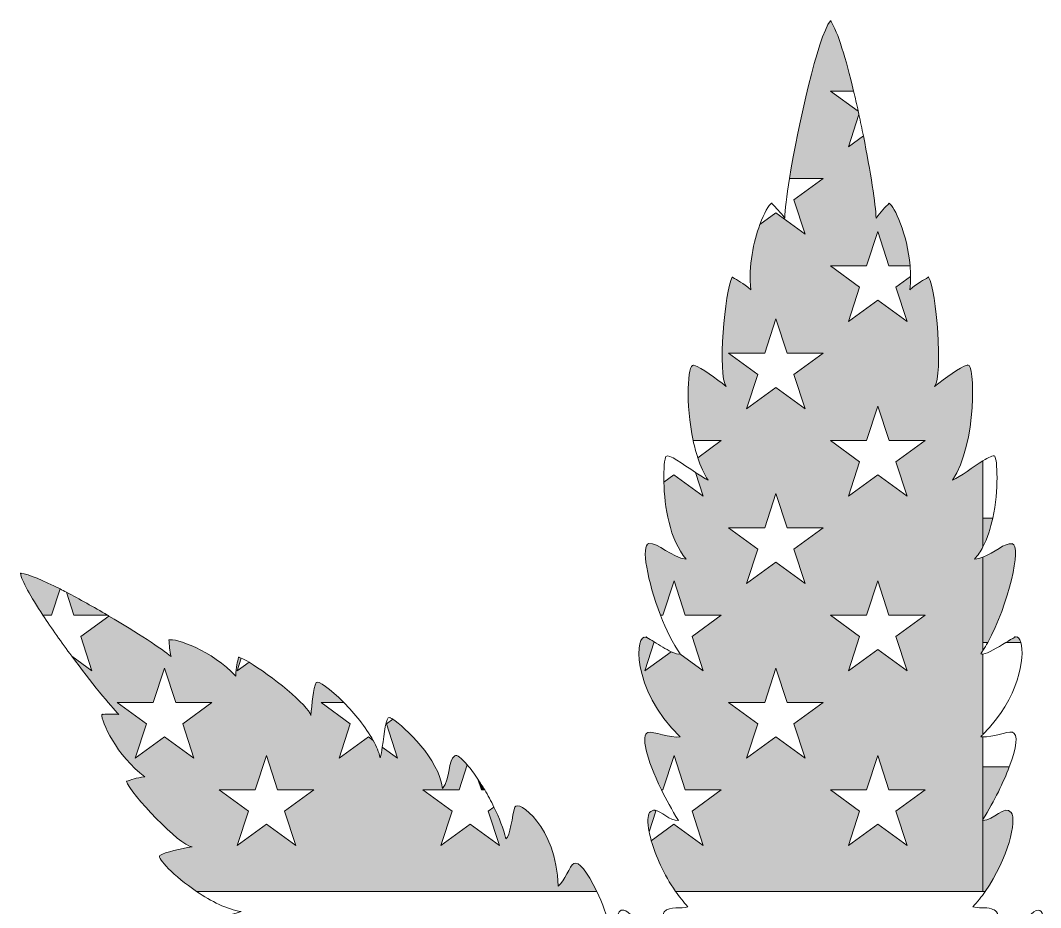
# Model space of a CAD drawing. Extents: x 501 to 1503, y -1421 to -420.
# Drawn here: x 501 to 1132, y -969 to -420 of the extents above; entities that cross this region are included whole.
import ezdxf

# ---------------------------------------------------------------- set-up
doc = ezdxf.new("R2010")
doc.units = 0
doc.header["$MEASUREMENT"] = 0
doc.layers.add('katman 1', color=7, linetype='Continuous')

# ---------------------------------------------------------------- blocks, each defined once
blk = doc.blocks.new('block 2')
at = {"layer": 'katman 1', "true_color": 0x3c3a6e}
h = blk.add_hatch(color=177, dxfattribs=at)
h.dxf.hatch_style = 2
edge = h.paths.add_edge_path()
edge.add_spline(control_points=[(1096.17, -914.77), (1096.05, -914.77), (1095.94, -914.77), (1095.83, -914.77), (1095.94, -914.58), (1096.05, -914.39), (1096.17, -914.2), (1096.17, -914.2), (1096.17, -881.72), (1096.17, -881.72), (1096.17, -881.72), (1096.17, -863.17), (1096.17, -863.17), (1095.68, -863.15), (1095.21, -863.11), (1094.78, -863.03), (1095.25, -862.57), (1095.71, -862.12), (1096.17, -861.66), (1096.17, -861.66), (1096.17, -811.88), (1096.17, -811.88), (1095.6, -811.95), (1095.13, -811.9), (1094.78, -811.72), (1095.25, -811.05), (1095.71, -810.35), (1096.17, -809.64), (1096.17, -809.64), (1096.17, -804.74), (1096.17, -804.74), (1096.17, -804.74), (1096.17, -751.92), (1096.17, -751.92), (1094.49, -752.56), (1092.77, -752.99), (1091.01, -753.07), (1092.98, -750.84), (1094.69, -748.27), (1096.17, -745.45), (1096.17, -745.45), (1096.17, -727.75), (1096.17, -727.75), (1096.17, -727.75), (1096.17, -692.26), (1096.17, -692.26), (1090.21, -695.98), (1082.17, -702.07), (1077.4, -704.27), (1092.36, -682.24), (1091.44, -630.73), (1086.78, -633.07), (1086.79, -632.99), (1086.81, -632.92), (1086.82, -632.84), (1086.76, -632.93), (1086.69, -633.02), (1086.62, -633.11), (1081.76, -634.3), (1072.91, -641.29), (1066.29, -646.25), (1071.53, -639.34), (1067.34, -586.97), (1062.53, -578.6), (1062.52, -578.6), (1062.52, -578.6), (1062.52, -578.6), (1062.52, -578.53), (1062.53, -578.46), (1062.53, -578.39), (1062.46, -578.5), (1062.39, -578.61), (1062.32, -578.73), (1059.25, -580.73), (1056.13, -581.84), (1051, -586.55), (1051.3, -583.76), (1051.42, -580.96), (1051.4, -578.17), (1051.4, -578.17), (1042.3, -584.81), (1042.3, -584.81), (1042.3, -584.81), (1049.21, -606.07), (1049.21, -606.07), (1049.21, -606.07), (1031.08, -592.93), (1031.08, -592.93), (1031.08, -592.93), (1012.96, -606.07), (1012.96, -606.07), (1012.96, -606.07), (1019.87, -584.81), (1019.87, -584.81), (1019.87, -584.81), (1001.78, -571.62), (1001.78, -571.62), (1001.78, -571.62), (1024.2, -571.62), (1024.2, -571.62), (1024.2, -571.62), (1031.11, -550.33), (1031.11, -550.33), (1031.11, -550.33), (1038.02, -571.62), (1038.02, -571.62), (1038.02, -571.62), (1051.08, -571.62), (1051.08, -571.62), (1049.37, -551.95), (1041.25, -534.79), (1038.23, -532.94), (1035.92, -535.24), (1032.78, -538.38), (1030.06, -542.15), (1029.79, -533.94), (1026.59, -513.38), (1022.19, -491.32), (1022.19, -491.32), (1012.96, -498.01), (1012.96, -498.01), (1012.96, -498.01), (1019.43, -478.06), (1019.43, -478.06), (1019.29, -477.4), (1019.14, -476.74), (1019, -476.07), (1019, -476.07), (1001.78, -463.57), (1001.78, -463.57), (1001.78, -463.57), (1016.14, -463.57), (1016.14, -463.57), (1011.43, -443.78), (1006.31, -426.6), (1002.17, -420.59), (1002.11, -420.33), (1002.05, -420.09), (1001.99, -419.83), (1001.96, -419.96), (1001.94, -420.08), (1001.9, -420.21), (1001.86, -420.16), (1001.82, -420.1), (1001.78, -420.04), (993.86, -430.34), (981.99, -483.77), (976.49, -517.62), (976.49, -517.62), (997.36, -517.62), (997.36, -517.62), (997.36, -517.62), (979.24, -530.77), (979.24, -530.77), (979.24, -530.77), (986.19, -552.07), (986.19, -552.07), (986.19, -552.07), (968.04, -538.88), (968.04, -538.88), (968.04, -538.88), (958.15, -546.09), (958.15, -546.09), (954.31, -556.53), (950.96, -571.72), (952.56, -586.55), (947.51, -581.91), (944.41, -580.77), (941.39, -578.81), (941.34, -578.74), (941.3, -578.67), (941.25, -578.6), (941.25, -578.65), (941.26, -578.69), (941.26, -578.74), (941.19, -578.69), (941.11, -578.65), (941.04, -578.6), (936.23, -586.97), (932.03, -639.34), (937.27, -646.25), (931, -641.39), (922.19, -634.59), (917.26, -633.2), (917.23, -633.15), (917.2, -633.1), (917.16, -633.05), (917.17, -633.1), (917.17, -633.13), (917.18, -633.17), (913.25, -632.05), (912.1, -657.31), (916.86, -679.74), (916.86, -679.74), (934.28, -679.74), (934.28, -679.74), (934.28, -679.74), (919.68, -690.36), (919.68, -690.36), (921.41, -695.65), (923.55, -700.45), (926.17, -704.27), (924.02, -703.25), (921.27, -701.51), (918.37, -699.57), (918.37, -699.57), (923.11, -714.19), (923.11, -714.19), (923.11, -714.19), (904.99, -701.01), (904.99, -701.01), (904.99, -701.01), (898.73, -705.56), (898.73, -705.56), (899.11, -720.26), (902.24, -741.43), (912.56, -753.07), (903.4, -752.46), (895.22, -742.55), (889.39, -743.53), (889.36, -743.5), (889.33, -743.47), (889.31, -743.44), (889.31, -743.47), (889.32, -743.51), (889.33, -743.55), (884.51, -744.47), (888.5, -766.93), (896.61, -787.8), (896.61, -787.8), (898.1, -787.8), (898.1, -787.8), (898.1, -787.8), (905.01, -766.5), (905.01, -766.5), (905.01, -766.5), (911.93, -787.8), (911.93, -787.8), (911.93, -787.8), (934.28, -787.8), (934.28, -787.8), (934.28, -787.8), (916.19, -800.95), (916.19, -800.95), (916.19, -800.95), (923.11, -822.25), (923.11, -822.25), (923.11, -822.25), (908.66, -811.77), (908.66, -811.77), (907.6, -812.21), (905.62, -811.56), (903.22, -810.39), (903.22, -810.39), (886.86, -822.25), (886.86, -822.25), (886.86, -822.25), (892.7, -804.28), (892.7, -804.28), (891.01, -803.26), (889.44, -802.34), (888.13, -801.69), (888.03, -801.48), (887.92, -801.27), (887.84, -801.03), (887.82, -801.2), (887.8, -801.36), (887.8, -801.52), (880.73, -798.11), (878.06, -833.32), (908.79, -863.03), (902.93, -864.08), (892.03, -859.47), (888.89, -860.31), (884.53, -861.76), (887.51, -876.13), (897.24, -895.86), (897.24, -895.86), (898.1, -895.86), (898.1, -895.86), (898.1, -895.86), (905.01, -874.56), (905.01, -874.56), (905.01, -874.56), (911.93, -895.86), (911.93, -895.86), (911.93, -895.86), (934.28, -895.86), (934.28, -895.86), (934.28, -895.86), (916.19, -909.05), (916.19, -909.05), (916.19, -909.05), (923.11, -930.37), (923.11, -930.37), (923.11, -930.37), (904.98, -917.19), (904.98, -917.19), (904.98, -917.19), (890.97, -927.38), (890.97, -927.38), (893.58, -936.65), (898.6, -948.16), (906, -958.71), (906, -958.71), (1096.17, -958.71), (1096.17, -958.71), (1096.17, -958.71), (1096.17, -914.77), (1096.17, -914.77)], knot_values=[0, 0, 0, 0, 1, 1, 1, 2, 2, 2, 3, 3, 3, 4, 4, 4, 5, 5, 5, 6, 6, 6, 7, 7, 7, 8, 8, 8, 9, 9, 9, 10, 10, 10, 11, 11, 11, 12, 12, 12, 13, 13, 13, 14, 14, 14, 15, 15, 15, 16, 16, 16, 17, 17, 17, 18, 18, 18, 19, 19, 19, 20, 20, 20, 21, 21, 21, 22, 22, 22, 23, 23, 23, 24, 24, 24, 25, 25, 25, 26, 26, 26, 27, 27, 27, 28, 28, 28, 29, 29, 29, 30, 30, 30, 31, 31, 31, 32, 32, 32, 33, 33, 33, 34, 34, 34, 35, 35, 35, 36, 36, 36, 37, 37, 37, 38, 38, 38, 39, 39, 39, 40, 40, 40, 41, 41, 41, 42, 42, 42, 43, 43, 43, 44, 44, 44, 45, 45, 45, 46, 46, 46, 47, 47, 47, 48, 48, 48, 49, 49, 49, 50, 50, 50, 51, 51, 51, 52, 52, 52, 53, 53, 53, 54, 54, 54, 55, 55, 55, 56, 56, 56, 57, 57, 57, 58, 58, 58, 59, 59, 59, 60, 60, 60, 61, 61, 61, 62, 62, 62, 63, 63, 63, 64, 64, 64, 65, 65, 65, 66, 66, 66, 67, 67, 67, 68, 68, 68, 69, 69, 69, 70, 70, 70, 71, 71, 71, 72, 72, 72, 73, 73, 73, 74, 74, 74, 75, 75, 75, 76, 76, 76, 77, 77, 77, 78, 78, 78, 79, 79, 79, 80, 80, 80, 81, 81, 81, 82, 82, 82, 83, 83, 83, 84, 84, 84, 85, 85, 85, 86, 86, 86, 87, 87, 87, 88, 88, 88, 89, 89, 89, 90, 90, 90, 91, 91, 91, 92, 92, 92, 93, 93, 93, 94, 94, 94, 95, 95, 95, 96, 96, 96, 97, 97, 97, 98, 98, 98, 99, 99, 99, 100, 100, 100, 101, 101, 101, 102, 102, 102, 103, 103, 103, 103], degree=3, periodic=1)
h.paths.add_polyline_path([(986.19, -876.31), (968.04, -863.15), (949.94, -876.31), (956.85, -855.02), (938.71, -841.86), (961.11, -841.86), (968.03, -820.56), (974.96, -841.86), (997.36, -841.86), (979.23, -855)])
h.paths.add_polyline_path([(979.23, -746.93), (986.19, -768.25), (968.04, -755.05), (949.94, -768.25), (956.85, -746.94), (938.71, -733.74), (961.12, -733.74), (968.03, -712.45), (974.95, -733.74), (997.36, -733.74)])
h.paths.add_polyline_path([(979.23, -638.83), (986.19, -660.13), (968.04, -646.98), (949.94, -660.13), (956.85, -638.84), (938.71, -625.68), (961.12, -625.68), (968.03, -604.39), (974.95, -625.68), (997.36, -625.68)])
h.paths.add_polyline_path([(1049.21, -930.37), (1031.08, -917.19), (1012.96, -930.37), (1019.88, -909.05), (1001.78, -895.86), (1024.2, -895.86), (1031.11, -874.57), (1038.02, -895.86), (1060.38, -895.86), (1042.29, -909.05)])
h.paths.add_polyline_path([(1042.28, -800.95), (1049.21, -822.25), (1031.08, -809.11), (1012.96, -822.25), (1019.88, -800.95), (1001.78, -787.8), (1024.2, -787.8), (1031.11, -766.51), (1038.02, -787.8), (1060.38, -787.8)])
h.paths.add_polyline_path([(1042.3, -692.89), (1049.21, -714.19), (1031.08, -701.01), (1012.96, -714.19), (1019.87, -692.89), (1001.78, -679.74), (1024.19, -679.74), (1031.11, -658.45), (1038.04, -679.74), (1060.38, -679.74)])
at = {"layer": 'katman 1', "true_color": 0xb22134}
h = blk.add_hatch(color=242, dxfattribs=at)
h.dxf.hatch_style = 2
edge = h.paths.add_edge_path()
edge.add_spline(control_points=[(1096.17, -727.75), (1096.17, -727.75), (1096.17, -745.45), (1096.17, -745.45), (1098.95, -740.15), (1100.92, -734), (1102.27, -727.75), (1102.27, -727.75), (1096.17, -727.75), (1096.17, -727.75)], knot_values=[0, 0, 0, 0, 1, 1, 1, 2, 2, 2, 3, 3, 3, 3], degree=3, periodic=1)
h = blk.add_hatch(color=242, dxfattribs=at)
h.dxf.hatch_style = 2
edge = h.paths.add_edge_path()
edge.add_spline(control_points=[(1099.09, -804.74), (1112.06, -781.38), (1120.29, -744.85), (1114.39, -743.59), (1114.42, -743.54), (1114.44, -743.48), (1114.47, -743.43), (1114.41, -743.48), (1114.34, -743.53), (1114.28, -743.57), (1109.55, -742.82), (1103.27, -749.23), (1096.17, -751.92), (1096.17, -751.92), (1096.17, -804.74), (1096.17, -804.74), (1096.17, -804.74), (1099.09, -804.74), (1099.09, -804.74), (1099.09, -804.74), (1099.09, -804.74), (1099.09, -804.74)], knot_values=[0, 0, 0, 0, 1, 1, 1, 2, 2, 2, 3, 3, 3, 4, 4, 4, 5, 5, 5, 6, 6, 6, 7, 7, 7, 7], degree=3, periodic=1)
at = {"layer": 'katman 1', "true_color": 0x3c3a6e}
h = blk.add_hatch(color=177, dxfattribs=at)
h.dxf.hatch_style = 2
edge = h.paths.add_edge_path()
edge.add_spline(control_points=[(525.07, -771.59), (514.54, -766.26), (505.67, -762.48), (501.07, -761.92), (501.04, -761.9), (501.02, -761.89), (500.98, -761.87), (501, -761.88), (501, -761.9), (501.02, -761.92), (500.86, -761.9), (500.71, -761.87), (500.57, -761.87), (501.39, -766.55), (506.97, -776.35), (514.52, -787.8), (514.52, -787.8), (519.81, -787.8), (519.81, -787.8), (519.81, -787.8), (525.07, -771.59), (525.07, -771.59)], knot_values=[0, 0, 0, 0, 1, 1, 1, 2, 2, 2, 3, 3, 3, 4, 4, 4, 5, 5, 5, 6, 6, 6, 7, 7, 7, 7], degree=3, periodic=1)
h = blk.add_hatch(color=177, dxfattribs=at)
h.dxf.hatch_style = 2
edge = h.paths.add_edge_path()
edge.add_spline(control_points=[(554.46, -787.8), (545.95, -782.79), (537.12, -777.84), (529.03, -773.62), (529.03, -773.62), (533.63, -787.8), (533.63, -787.8), (533.63, -787.8), (554.46, -787.8), (554.46, -787.8)], knot_values=[0, 0, 0, 0, 1, 1, 1, 2, 2, 2, 3, 3, 3, 3], degree=3, periodic=1)
h = blk.add_hatch(color=177, dxfattribs=at)
h.dxf.hatch_style = 2
edge = h.paths.add_edge_path()
edge.add_spline(control_points=[(843.02, -941.37), (840.5, -942.83), (837.36, -952.47), (833.39, -955.4), (832.12, -918.33), (808.25, -901.57), (806.57, -906.6), (804.89, -911.63), (803.64, -925.03), (800.92, -926.08), (799.5, -919.89), (796.83, -913.08), (793.61, -906.5), (793.61, -906.5), (790.1, -909.06), (790.1, -909.06), (790.1, -909.06), (797.01, -930.37), (797.01, -930.37), (797.01, -930.37), (778.91, -917.17), (778.91, -917.17), (778.91, -917.17), (760.76, -930.37), (760.76, -930.37), (760.76, -930.37), (767.72, -909.05), (767.72, -909.05), (767.72, -909.05), (749.59, -895.86), (749.59, -895.86), (749.59, -895.86), (772, -895.86), (772, -895.86), (772, -895.86), (777.02, -880.39), (777.02, -880.39), (773.45, -876.21), (770.55, -873.94), (769.29, -874.77), (765.1, -877.49), (766.78, -888.79), (761.75, -895.08), (759.73, -876.87), (738.17, -856.89), (730.96, -852.16), (730.96, -852.16), (727.07, -854.98), (727.07, -854.98), (727.07, -854.98), (733.99, -876.31), (733.99, -876.31), (733.99, -876.31), (724.51, -869.44), (724.51, -869.44), (724.13, -871.98), (723.71, -874.3), (723.21, -876.02), (722.38, -872.58), (720.85, -868.97), (718.87, -865.35), (718.87, -865.35), (715.87, -863.17), (715.87, -863.17), (715.87, -863.17), (697.74, -876.31), (697.74, -876.31), (697.74, -876.31), (704.65, -855), (704.65, -855), (704.65, -855), (686.57, -841.86), (686.57, -841.86), (686.57, -841.86), (700.71, -841.86), (700.71, -841.86), (692.26, -833.33), (684.52, -827.83), (683.63, -829.52), (681.74, -833.08), (680.9, -842.92), (680.28, -849.84), (679.24, -843.99), (655.06, -824.59), (642.03, -816.91), (642.03, -816.91), (634.66, -822.25), (634.66, -822.25), (634.66, -822.25), (637.23, -814.41), (637.23, -814.41), (636.79, -814.22), (636.38, -814.07), (636.02, -813.96), (635.97, -813.91), (635.92, -813.87), (635.87, -813.81), (635.89, -813.85), (635.9, -813.89), (635.91, -813.93), (635.75, -813.88), (635.59, -813.84), (635.45, -813.81), (635.03, -816.96), (633.78, -819.47), (633.78, -825.54), (619.33, -809.62), (596.28, -801.87), (592.51, -803.13), (592.72, -806.06), (592.93, -809.83), (593.77, -813.4), (588.27, -808.72), (572.53, -798.46), (555.34, -788.32), (555.34, -788.32), (537.89, -800.96), (537.89, -800.96), (537.89, -800.96), (544.81, -822.25), (544.81, -822.25), (544.81, -822.25), (532.36, -813.2), (532.36, -813.2), (544.31, -829.36), (556.26, -844.14), (561.52, -849.21), (558.03, -848.82), (554.55, -848.97), (551.72, -849.16), (551.63, -849.11), (551.55, -849.06), (551.46, -849), (551.49, -849.06), (551.53, -849.11), (551.57, -849.17), (551.39, -849.18), (551.21, -849.2), (551.04, -849.21), (550.2, -852.98), (560.25, -875.18), (577.64, -887.75), (571.78, -888.37), (569.26, -889.84), (566.12, -890.47), (568.63, -898.22), (599.42, -930.69), (606.76, -931.1), (599.84, -932.36), (590.21, -934.24), (586.86, -936.55), (584.82, -937.95), (595.79, -949.34), (609.6, -958.71), (609.6, -958.71), (857.21, -958.71), (857.21, -958.71), (851.42, -946.43), (845.84, -939.76), (843.02, -941.37)], knot_values=[0, 0, 0, 0, 1, 1, 1, 2, 2, 2, 3, 3, 3, 4, 4, 4, 5, 5, 5, 6, 6, 6, 7, 7, 7, 8, 8, 8, 9, 9, 9, 10, 10, 10, 11, 11, 11, 12, 12, 12, 13, 13, 13, 14, 14, 14, 15, 15, 15, 16, 16, 16, 17, 17, 17, 18, 18, 18, 19, 19, 19, 20, 20, 20, 21, 21, 21, 22, 22, 22, 23, 23, 23, 24, 24, 24, 25, 25, 25, 26, 26, 26, 27, 27, 27, 28, 28, 28, 29, 29, 29, 30, 30, 30, 31, 31, 31, 32, 32, 32, 33, 33, 33, 34, 34, 34, 35, 35, 35, 36, 36, 36, 37, 37, 37, 38, 38, 38, 39, 39, 39, 40, 40, 40, 41, 41, 41, 42, 42, 42, 43, 43, 43, 44, 44, 44, 45, 45, 45, 46, 46, 46, 47, 47, 47, 48, 48, 48, 49, 49, 49, 50, 50, 50, 51, 51, 51, 52, 52, 52, 53, 53, 53, 53], degree=3, periodic=1)
h.paths.add_polyline_path([(607.89, -876.31), (589.77, -863.17), (571.64, -876.31), (578.55, -855), (560.47, -841.86), (582.81, -841.86), (589.74, -820.56), (596.66, -841.86), (619.07, -841.86), (600.98, -855)])
h.paths.add_polyline_path([(670.91, -930.37), (652.81, -917.17), (634.66, -930.37), (641.62, -909.05), (623.49, -895.86), (645.9, -895.86), (652.82, -874.57), (659.73, -895.86), (682.14, -895.86), (664, -909.06)])
at = {"layer": 'katman 1', "true_color": 0xb22134}
h = blk.add_hatch(color=242, dxfattribs=at)
h.dxf.hatch_style = 2
edge = h.paths.add_edge_path()
edge.add_spline(control_points=[(1116.1, -801.36), (1116.12, -801.26), (1116.14, -801.15), (1116.14, -801.03), (1116.04, -801.2), (1115.93, -801.35), (1115.82, -801.51), (1114.3, -802.29), (1112.35, -803.46), (1110.26, -804.74), (1110.26, -804.74), (1119.6, -804.74), (1119.6, -804.74), (1118.83, -802.05), (1117.55, -800.76), (1116.1, -801.36)], knot_values=[0, 0, 0, 0, 1, 1, 1, 2, 2, 2, 3, 3, 3, 4, 4, 4, 5, 5, 5, 5], degree=3, periodic=1)
at = {"layer": 'katman 1', "true_color": 0x3c3a6e}
h = blk.add_hatch(color=177, dxfattribs=at)
h.dxf.hatch_style = 2
edge = h.paths.add_edge_path()
edge.add_spline(control_points=[(589.77, -851.38), (589.77, -851.38), (589.77, -851.38), (589.77, -851.38), (589.77, -851.38), (589.77, -851.38), (589.77, -851.38)], knot_values=[0, 0, 0, 0, 1, 1, 1, 2, 2, 2, 2], degree=3, periodic=1)
at = {"layer": 'katman 1', "true_color": 0xb22134}
h = blk.add_hatch(color=242, dxfattribs=at)
h.dxf.hatch_style = 2
edge = h.paths.add_edge_path()
edge.add_spline(control_points=[(1096.17, -881.72), (1096.17, -881.72), (1096.17, -914.2), (1096.17, -914.2), (1103.35, -902.38), (1108.95, -890.98), (1112.46, -881.72), (1112.46, -881.72), (1096.17, -881.72), (1096.17, -881.72)], knot_values=[0, 0, 0, 0, 1, 1, 1, 2, 2, 2, 3, 3, 3, 3], degree=3, periodic=1)
at = {"layer": 'katman 1', "true_color": 0x3c3a6e}
h = blk.add_hatch(color=177, dxfattribs=at)
h.dxf.hatch_style = 2
edge = h.paths.add_edge_path()
edge.add_spline(control_points=[(787.85, -895.86), (786.47, -893.56), (785.08, -891.36), (783.7, -889.31), (783.7, -889.31), (785.83, -895.86), (785.83, -895.86), (785.83, -895.86), (787.85, -895.86), (787.85, -895.86)], knot_values=[0, 0, 0, 0, 1, 1, 1, 2, 2, 2, 3, 3, 3, 3], degree=3, periodic=1)
h = blk.add_hatch(color=177, dxfattribs=at)
h.dxf.hatch_style = 2
edge = h.paths.add_edge_path()
edge.add_spline(control_points=[(893.1, -908.52), (891.93, -908.41), (890.87, -908.78), (889.93, -909.95), (888.6, -911.62), (888.5, -915.97), (889.64, -921.81), (889.64, -921.81), (893.78, -909.03), (893.78, -909.03), (893.78, -909.03), (893.1, -908.52), (893.1, -908.52)], knot_values=[0, 0, 0, 0, 1, 1, 1, 2, 2, 2, 3, 3, 3, 4, 4, 4, 4], degree=3, periodic=1)
at = {"layer": 'katman 1', "true_color": 0xb22134}
h = blk.add_hatch(color=242, dxfattribs=at)
h.dxf.hatch_style = 2
edge = h.paths.add_edge_path()
edge.add_spline(control_points=[(1097.56, -958.71), (1111.84, -938.38), (1117.24, -914.46), (1113.63, -909.95), (1109.51, -904.8), (1102.76, -914.83), (1096.17, -914.77), (1096.17, -914.77), (1096.17, -958.71), (1096.17, -958.71), (1096.17, -958.71), (906, -958.71), (906, -958.71), (906, -958.71), (906, -958.71), (906, -958.71), (906, -958.71), (1096.17, -958.71), (1096.17, -958.71), (1096.17, -958.71), (1097.56, -958.71), (1097.56, -958.71), (1097.56, -958.71), (1097.56, -958.71), (1097.56, -958.71)], knot_values=[0, 0, 0, 0, 1, 1, 1, 2, 2, 2, 3, 3, 3, 4, 4, 4, 5, 5, 5, 6, 6, 6, 7, 7, 7, 8, 8, 8, 8], degree=3, periodic=1)
at = {"layer": 'katman 1', "lineweight": 0}
for points in [[(979.23, -638.83), (986.19, -660.13), (968.04, -646.98), (949.94, -660.13), (956.85, -638.84), (938.71, -625.68), (961.12, -625.68), (968.03, -604.39), (974.95, -625.68), (997.36, -625.68), (979.23, -638.83)], [(968.03, -604.39), (961.12, -625.68), (938.71, -625.68), (956.85, -638.84), (949.94, -660.13), (968.04, -646.98), (986.19, -660.13), (979.23, -638.83), (997.36, -625.68), (974.95, -625.68), (968.03, -604.39)], [(1031.11, -658.44), (1024.19, -679.74), (1001.78, -679.74), (1019.87, -692.89), (1012.96, -714.19), (1031.08, -701.01), (1049.21, -714.19), (1042.3, -692.89), (1060.38, -679.74), (1038.04, -679.74), (1031.11, -658.44)], [(1042.3, -692.89), (1049.21, -714.19), (1031.08, -701.01), (1012.96, -714.19), (1019.87, -692.89), (1001.78, -679.74), (1024.19, -679.74), (1031.11, -658.45), (1038.04, -679.74), (1060.38, -679.74), (1042.3, -692.89)], [(979.23, -746.93), (986.19, -768.25), (968.04, -755.05), (949.94, -768.25), (956.85, -746.94), (938.71, -733.74), (961.12, -733.74), (968.03, -712.45), (974.95, -733.74), (997.36, -733.74), (979.23, -746.93)], [(968.03, -712.45), (961.12, -733.74), (938.71, -733.74), (956.85, -746.94), (949.94, -768.25), (968.04, -755.05), (986.19, -768.25), (979.23, -746.93), (997.36, -733.74), (974.95, -733.74), (968.03, -712.45)], [(1031.11, -766.5), (1024.2, -787.8), (1001.78, -787.8), (1019.88, -800.95), (1012.96, -822.25), (1031.08, -809.11), (1049.21, -822.25), (1042.28, -800.95), (1060.38, -787.8), (1038.02, -787.8), (1031.11, -766.5)], [(1042.28, -800.95), (1049.21, -822.25), (1031.08, -809.11), (1012.96, -822.25), (1019.88, -800.95), (1001.78, -787.8), (1024.2, -787.8), (1031.11, -766.51), (1038.02, -787.8), (1060.38, -787.8), (1042.28, -800.95)], [(607.89, -876.31), (589.77, -863.17), (571.64, -876.31), (578.55, -855), (560.47, -841.86), (582.81, -841.86), (589.74, -820.56), (596.66, -841.86), (619.07, -841.86), (600.98, -855), (607.89, -876.31)], [(596.66, -841.86), (589.74, -820.56), (582.81, -841.86), (560.47, -841.86), (578.55, -855), (571.64, -876.31), (589.77, -863.17), (607.89, -876.31), (600.98, -855), (619.07, -841.86), (596.66, -841.86)], [(986.19, -876.31), (968.04, -863.15), (949.94, -876.31), (956.85, -855.02), (938.71, -841.86), (961.11, -841.86), (968.03, -820.56), (974.96, -841.86), (997.36, -841.86), (979.23, -855), (986.19, -876.31)], [(974.96, -841.86), (968.03, -820.56), (961.11, -841.86), (938.71, -841.86), (956.85, -855.02), (949.94, -876.31), (968.04, -863.15), (986.19, -876.31), (979.23, -855), (997.36, -841.86), (974.96, -841.86)], [(659.73, -895.86), (652.82, -874.56), (645.9, -895.86), (623.49, -895.86), (641.62, -909.05), (634.66, -930.37), (652.81, -917.17), (670.91, -930.37), (664, -909.06), (682.14, -895.86), (659.73, -895.86)], [(670.91, -930.37), (652.81, -917.17), (634.66, -930.37), (641.62, -909.05), (623.49, -895.86), (645.9, -895.86), (652.82, -874.57), (659.73, -895.86), (682.14, -895.86), (664, -909.06), (670.91, -930.37)], [(1038.02, -895.86), (1031.11, -874.56), (1024.2, -895.86), (1001.78, -895.86), (1019.88, -909.05), (1012.96, -930.37), (1031.08, -917.19), (1049.21, -930.37), (1042.29, -909.05), (1060.38, -895.86), (1038.02, -895.86)], [(1049.21, -930.37), (1031.08, -917.19), (1012.96, -930.37), (1019.88, -909.05), (1001.78, -895.86), (1024.2, -895.86), (1031.11, -874.57), (1038.02, -895.86), (1060.38, -895.86), (1042.29, -909.05), (1049.21, -930.37)], [(857.21, -958.71), (609.6, -958.71), (609.6, -958.71), (857.21, -958.71)]]:
    blk.add_lwpolyline(points, dxfattribs=at)
for points, knots in [([(1096.17, -914.77), (1096.05, -914.77), (1095.94, -914.77), (1095.83, -914.77), (1095.94, -914.58), (1096.05, -914.39), (1096.17, -914.2), (1096.17, -914.2), (1096.17, -881.72), (1096.17, -881.72), (1096.17, -881.72), (1096.17, -863.17), (1096.17, -863.17), (1095.68, -863.15), (1095.21, -863.11), (1094.78, -863.03), (1095.25, -862.57), (1095.71, -862.12), (1096.17, -861.66), (1096.17, -861.66), (1096.17, -811.88), (1096.17, -811.88), (1095.6, -811.95), (1095.13, -811.9), (1094.78, -811.72), (1095.25, -811.05), (1095.71, -810.35), (1096.17, -809.64), (1096.17, -809.64), (1096.17, -804.74), (1096.17, -804.74), (1096.17, -804.74), (1096.17, -751.92), (1096.17, -751.92), (1094.49, -752.56), (1092.77, -752.99), (1091.01, -753.07), (1092.98, -750.84), (1094.69, -748.27), (1096.17, -745.45), (1096.17, -745.45), (1096.17, -727.75), (1096.17, -727.75), (1096.17, -727.75), (1096.17, -692.26), (1096.17, -692.26), (1090.21, -695.98), (1082.17, -702.07), (1077.4, -704.27), (1092.36, -682.24), (1091.44, -630.73), (1086.78, -633.07), (1086.79, -632.99), (1086.81, -632.92), (1086.82, -632.84), (1086.76, -632.93), (1086.69, -633.02), (1086.62, -633.11), (1081.76, -634.3), (1072.91, -641.29), (1066.29, -646.25), (1071.53, -639.34), (1067.34, -586.97), (1062.53, -578.6), (1062.52, -578.6), (1062.52, -578.6), (1062.52, -578.6), (1062.52, -578.53), (1062.53, -578.46), (1062.53, -578.39), (1062.46, -578.5), (1062.39, -578.61), (1062.32, -578.73), (1059.25, -580.73), (1056.13, -581.84), (1051, -586.55), (1051.3, -583.76), (1051.42, -580.96), (1051.4, -578.17), (1051.4, -578.17), (1042.3, -584.81), (1042.3, -584.81), (1042.3, -584.81), (1049.21, -606.07), (1049.21, -606.07), (1049.21, -606.07), (1031.08, -592.93), (1031.08, -592.93), (1031.08, -592.93), (1012.96, -606.07), (1012.96, -606.07), (1012.96, -606.07), (1019.87, -584.81), (1019.87, -584.81), (1019.87, -584.81), (1001.78, -571.62), (1001.78, -571.62), (1001.78, -571.62), (1024.2, -571.62), (1024.2, -571.62), (1024.2, -571.62), (1031.11, -550.33), (1031.11, -550.33), (1031.11, -550.33), (1038.02, -571.62), (1038.02, -571.62), (1038.02, -571.62), (1051.08, -571.62), (1051.08, -571.62), (1049.37, -551.95), (1041.25, -534.79), (1038.23, -532.94), (1035.92, -535.24), (1032.78, -538.38), (1030.06, -542.15), (1029.79, -533.94), (1026.59, -513.38), (1022.19, -491.32), (1022.19, -491.32), (1012.96, -498.01), (1012.96, -498.01), (1012.96, -498.01), (1019.43, -478.06), (1019.43, -478.06), (1019.29, -477.4), (1019.14, -476.74), (1019, -476.07), (1019, -476.07), (1001.78, -463.57), (1001.78, -463.57), (1001.78, -463.57), (1016.14, -463.57), (1016.14, -463.57), (1011.43, -443.78), (1006.31, -426.6), (1002.17, -420.59), (1002.11, -420.33), (1002.05, -420.09), (1001.99, -419.83), (1001.96, -419.96), (1001.94, -420.08), (1001.9, -420.21), (1001.86, -420.16), (1001.82, -420.1), (1001.78, -420.04), (993.86, -430.34), (981.99, -483.77), (976.49, -517.62), (976.49, -517.62), (997.36, -517.62), (997.36, -517.62), (997.36, -517.62), (979.24, -530.77), (979.24, -530.77), (979.24, -530.77), (986.19, -552.07), (986.19, -552.07), (986.19, -552.07), (968.04, -538.88), (968.04, -538.88), (968.04, -538.88), (958.15, -546.09), (958.15, -546.09), (954.31, -556.53), (950.96, -571.72), (952.56, -586.55), (947.51, -581.91), (944.41, -580.77), (941.39, -578.81), (941.34, -578.74), (941.3, -578.67), (941.25, -578.6), (941.25, -578.65), (941.26, -578.69), (941.26, -578.74), (941.19, -578.69), (941.11, -578.65), (941.04, -578.6), (936.23, -586.97), (932.03, -639.34), (937.27, -646.25), (931, -641.39), (922.19, -634.59), (917.26, -633.2), (917.23, -633.15), (917.2, -633.1), (917.16, -633.05), (917.17, -633.1), (917.17, -633.13), (917.18, -633.17), (913.25, -632.05), (912.1, -657.31), (916.86, -679.74), (916.86, -679.74), (934.28, -679.74), (934.28, -679.74), (934.28, -679.74), (919.68, -690.36), (919.68, -690.36), (921.41, -695.65), (923.55, -700.45), (926.17, -704.27), (924.02, -703.25), (921.27, -701.51), (918.37, -699.57), (918.37, -699.57), (923.11, -714.19), (923.11, -714.19), (923.11, -714.19), (904.99, -701.01), (904.99, -701.01), (904.99, -701.01), (898.73, -705.56), (898.73, -705.56), (899.11, -720.26), (902.24, -741.43), (912.56, -753.07), (903.4, -752.46), (895.22, -742.55), (889.39, -743.53), (889.36, -743.5), (889.33, -743.47), (889.31, -743.44), (889.31, -743.47), (889.32, -743.51), (889.33, -743.55), (884.51, -744.47), (888.5, -766.93), (896.61, -787.8), (896.61, -787.8), (898.1, -787.8), (898.1, -787.8), (898.1, -787.8), (905.01, -766.5), (905.01, -766.5), (905.01, -766.5), (911.93, -787.8), (911.93, -787.8), (911.93, -787.8), (934.28, -787.8), (934.28, -787.8), (934.28, -787.8), (916.19, -800.95), (916.19, -800.95), (916.19, -800.95), (923.11, -822.25), (923.11, -822.25), (923.11, -822.25), (908.66, -811.77), (908.66, -811.77), (907.6, -812.21), (905.62, -811.56), (903.22, -810.39), (903.22, -810.39), (886.86, -822.25), (886.86, -822.25), (886.86, -822.25), (892.7, -804.28), (892.7, -804.28), (891.01, -803.26), (889.44, -802.34), (888.13, -801.69), (888.03, -801.48), (887.92, -801.27), (887.84, -801.03), (887.82, -801.2), (887.8, -801.36), (887.8, -801.52), (880.73, -798.11), (878.06, -833.32), (908.79, -863.03), (902.93, -864.08), (892.03, -859.47), (888.89, -860.31), (884.53, -861.76), (887.51, -876.13), (897.24, -895.86), (897.24, -895.86), (898.1, -895.86), (898.1, -895.86), (898.1, -895.86), (905.01, -874.56), (905.01, -874.56), (905.01, -874.56), (911.93, -895.86), (911.93, -895.86), (911.93, -895.86), (934.28, -895.86), (934.28, -895.86), (934.28, -895.86), (916.19, -909.05), (916.19, -909.05), (916.19, -909.05), (923.11, -930.37), (923.11, -930.37), (923.11, -930.37), (904.98, -917.19), (904.98, -917.19), (904.98, -917.19), (890.97, -927.38), (890.97, -927.38), (893.58, -936.65), (898.6, -948.16), (906, -958.71), (906, -958.71), (1096.17, -958.71), (1096.17, -958.71), (1096.17, -958.71), (1096.17, -914.77), (1096.17, -914.77)], [0, 0, 0, 0, 1, 1, 1, 2, 2, 2, 3, 3, 3, 4, 4, 4, 5, 5, 5, 6, 6, 6, 7, 7, 7, 8, 8, 8, 9, 9, 9, 10, 10, 10, 11, 11, 11, 12, 12, 12, 13, 13, 13, 14, 14, 14, 15, 15, 15, 16, 16, 16, 17, 17, 17, 18, 18, 18, 19, 19, 19, 20, 20, 20, 21, 21, 21, 22, 22, 22, 23, 23, 23, 24, 24, 24, 25, 25, 25, 26, 26, 26, 27, 27, 27, 28, 28, 28, 29, 29, 29, 30, 30, 30, 31, 31, 31, 32, 32, 32, 33, 33, 33, 34, 34, 34, 35, 35, 35, 36, 36, 36, 37, 37, 37, 38, 38, 38, 39, 39, 39, 40, 40, 40, 41, 41, 41, 42, 42, 42, 43, 43, 43, 44, 44, 44, 45, 45, 45, 46, 46, 46, 47, 47, 47, 48, 48, 48, 49, 49, 49, 50, 50, 50, 51, 51, 51, 52, 52, 52, 53, 53, 53, 54, 54, 54, 55, 55, 55, 56, 56, 56, 57, 57, 57, 58, 58, 58, 59, 59, 59, 60, 60, 60, 61, 61, 61, 62, 62, 62, 63, 63, 63, 64, 64, 64, 65, 65, 65, 66, 66, 66, 67, 67, 67, 68, 68, 68, 69, 69, 69, 70, 70, 70, 71, 71, 71, 72, 72, 72, 73, 73, 73, 74, 74, 74, 75, 75, 75, 76, 76, 76, 77, 77, 77, 78, 78, 78, 79, 79, 79, 80, 80, 80, 81, 81, 81, 82, 82, 82, 83, 83, 83, 84, 84, 84, 85, 85, 85, 86, 86, 86, 87, 87, 87, 88, 88, 88, 89, 89, 89, 90, 90, 90, 91, 91, 91, 92, 92, 92, 93, 93, 93, 94, 94, 94, 95, 95, 95, 96, 96, 96, 97, 97, 97, 98, 98, 98, 99, 99, 99, 100, 100, 100, 101, 101, 101, 102, 102, 102, 103, 103, 103, 103]), ([(1019, -476.07), (1018.07, -471.84), (1017.12, -467.65), (1016.14, -463.57), (1016.14, -463.57), (1001.78, -463.57), (1001.78, -463.57), (1001.78, -463.57), (1019, -476.07), (1019, -476.07)], [0, 0, 0, 0, 1, 1, 1, 2, 2, 2, 3, 3, 3, 3]), ([(1022.19, -491.32), (1021.31, -486.93), (1020.39, -482.48), (1019.43, -478.06), (1019.43, -478.06), (1012.96, -498.01), (1012.96, -498.01), (1012.96, -498.01), (1022.19, -491.32), (1022.19, -491.32)], [0, 0, 0, 0, 1, 1, 1, 2, 2, 2, 3, 3, 3, 3]), ([(986.19, -552.07), (986.19, -552.07), (979.23, -530.77), (979.23, -530.77), (979.23, -530.77), (997.36, -517.62), (997.36, -517.62), (997.36, -517.62), (976.49, -517.62), (976.49, -517.62), (974.72, -528.53), (973.61, -537.4), (973.51, -542.15), (970.92, -538.57), (967.96, -535.56), (965.7, -533.3), (965.65, -533.1), (965.6, -532.92), (965.55, -532.73), (965.52, -532.83), (965.49, -532.94), (965.45, -533.05), (965.45, -533.05), (965.34, -532.94), (965.34, -532.94), (963.71, -533.88), (960.81, -538.84), (958.15, -546.09), (958.15, -546.09), (968.04, -538.88), (968.04, -538.88), (968.04, -538.88), (986.19, -552.07), (986.19, -552.07)], [0, 0, 0, 0, 1, 1, 1, 2, 2, 2, 3, 3, 3, 4, 4, 4, 5, 5, 5, 6, 6, 6, 7, 7, 7, 8, 8, 8, 9, 9, 9, 10, 10, 10, 11, 11, 11, 11]), ([(1031.11, -550.33), (1031.11, -550.33), (1024.2, -571.62), (1024.2, -571.62), (1024.2, -571.62), (1001.78, -571.62), (1001.78, -571.62), (1001.78, -571.62), (1019.87, -584.81), (1019.87, -584.81), (1019.87, -584.81), (1012.96, -606.07), (1012.96, -606.07), (1012.96, -606.07), (1031.08, -592.93), (1031.08, -592.93), (1031.08, -592.93), (1049.21, -606.07), (1049.21, -606.07), (1049.21, -606.07), (1042.3, -584.81), (1042.3, -584.81), (1042.3, -584.81), (1051.4, -578.17), (1051.4, -578.17), (1051.38, -575.97), (1051.27, -573.78), (1051.08, -571.62), (1051.08, -571.62), (1038.02, -571.62), (1038.02, -571.62), (1038.02, -571.62), (1031.11, -550.33), (1031.11, -550.33)], [0, 0, 0, 0, 1, 1, 1, 2, 2, 2, 3, 3, 3, 4, 4, 4, 5, 5, 5, 6, 6, 6, 7, 7, 7, 8, 8, 8, 9, 9, 9, 10, 10, 10, 11, 11, 11, 11]), ([(916.86, -679.74), (917.64, -683.4), (918.57, -686.98), (919.68, -690.36), (919.68, -690.36), (934.28, -679.74), (934.28, -679.74), (934.28, -679.74), (916.86, -679.74), (916.86, -679.74)], [0, 0, 0, 0, 1, 1, 1, 2, 2, 2, 3, 3, 3, 3]), ([(923.11, -714.19), (923.11, -714.19), (918.36, -699.57), (918.36, -699.57), (910.52, -694.33), (901.52, -687.62), (899.99, -689.61), (899.22, -690.61), (898.51, -696.99), (898.73, -705.56), (898.73, -705.56), (904.98, -701.01), (904.98, -701.01), (904.98, -701.01), (923.11, -714.19), (923.11, -714.19)], [0, 0, 0, 0, 1, 1, 1, 2, 2, 2, 3, 3, 3, 4, 4, 4, 5, 5, 5, 5]), ([(1102.27, -727.75), (1106.11, -710.02), (1104.99, -691.52), (1103.5, -689.54), (1103.53, -689.49), (1103.55, -689.45), (1103.57, -689.4), (1103.53, -689.43), (1103.49, -689.46), (1103.45, -689.49), (1102.5, -688.7), (1099.7, -690.06), (1096.17, -692.26), (1096.17, -692.26), (1096.17, -727.75), (1096.17, -727.75), (1096.17, -727.75), (1102.27, -727.75), (1102.27, -727.75)], [0, 0, 0, 0, 1, 1, 1, 2, 2, 2, 3, 3, 3, 4, 4, 4, 5, 5, 5, 6, 6, 6, 6]), ([(1096.17, -727.75), (1096.17, -727.75), (1096.17, -745.45), (1096.17, -745.45), (1098.95, -740.15), (1100.92, -734), (1102.27, -727.75), (1102.27, -727.75), (1096.17, -727.75), (1096.17, -727.75)], [0, 0, 0, 0, 1, 1, 1, 2, 2, 2, 3, 3, 3, 3]), ([(1099.09, -804.74), (1112.06, -781.38), (1120.29, -744.85), (1114.39, -743.59), (1114.42, -743.54), (1114.44, -743.48), (1114.47, -743.43), (1114.41, -743.48), (1114.34, -743.53), (1114.28, -743.57), (1109.55, -742.82), (1103.27, -749.23), (1096.17, -751.92), (1096.17, -751.92), (1096.17, -804.74), (1096.17, -804.74), (1096.17, -804.74), (1099.09, -804.74), (1099.09, -804.74), (1099.09, -804.74), (1099.09, -804.74), (1099.09, -804.74)], [0, 0, 0, 0, 1, 1, 1, 2, 2, 2, 3, 3, 3, 4, 4, 4, 5, 5, 5, 6, 6, 6, 7, 7, 7, 7]), ([(525.07, -771.59), (514.54, -766.26), (505.67, -762.48), (501.07, -761.92), (501.04, -761.9), (501.02, -761.89), (500.98, -761.87), (501, -761.88), (501, -761.9), (501.02, -761.92), (500.86, -761.9), (500.71, -761.87), (500.57, -761.87), (501.39, -766.55), (506.97, -776.35), (514.52, -787.8), (514.52, -787.8), (519.81, -787.8), (519.81, -787.8), (519.81, -787.8), (525.07, -771.59), (525.07, -771.59)], [0, 0, 0, 0, 1, 1, 1, 2, 2, 2, 3, 3, 3, 4, 4, 4, 5, 5, 5, 6, 6, 6, 7, 7, 7, 7]), ([(916.19, -800.95), (916.19, -800.95), (934.28, -787.8), (934.28, -787.8), (934.28, -787.8), (911.93, -787.8), (911.93, -787.8), (911.93, -787.8), (905.01, -766.51), (905.01, -766.51), (905.01, -766.51), (898.1, -787.8), (898.1, -787.8), (898.1, -787.8), (896.6, -787.8), (896.6, -787.8), (900.04, -796.65), (904.22, -805.21), (908.79, -811.72), (908.75, -811.74), (908.7, -811.75), (908.66, -811.77), (908.66, -811.77), (923.11, -822.25), (923.11, -822.25), (923.11, -822.25), (916.19, -800.95), (916.19, -800.95)], [0, 0, 0, 0, 1, 1, 1, 2, 2, 2, 3, 3, 3, 4, 4, 4, 5, 5, 5, 6, 6, 6, 7, 7, 7, 8, 8, 8, 9, 9, 9, 9]), ([(537.89, -800.96), (537.89, -800.96), (555.34, -788.32), (555.34, -788.32), (555.05, -788.15), (554.75, -787.97), (554.46, -787.8), (554.46, -787.8), (533.63, -787.8), (533.63, -787.8), (533.63, -787.8), (529.03, -773.62), (529.03, -773.62), (527.68, -772.92), (526.36, -772.24), (525.07, -771.59), (525.07, -771.59), (519.81, -787.8), (519.81, -787.8), (519.81, -787.8), (514.52, -787.8), (514.52, -787.8), (519.82, -795.85), (526.09, -804.72), (532.36, -813.2), (532.36, -813.2), (544.81, -822.25), (544.81, -822.25), (544.81, -822.25), (537.89, -800.96), (537.89, -800.96)], [0, 0, 0, 0, 1, 1, 1, 2, 2, 2, 3, 3, 3, 4, 4, 4, 5, 5, 5, 6, 6, 6, 7, 7, 7, 8, 8, 8, 9, 9, 9, 10, 10, 10, 10]), ([(554.46, -787.8), (545.95, -782.79), (537.12, -777.84), (529.03, -773.62), (529.03, -773.62), (533.63, -787.8), (533.63, -787.8), (533.63, -787.8), (554.46, -787.8), (554.46, -787.8)], [0, 0, 0, 0, 1, 1, 1, 2, 2, 2, 3, 3, 3, 3]), ([(843.02, -941.37), (840.5, -942.83), (837.36, -952.47), (833.39, -955.4), (832.12, -918.33), (808.25, -901.57), (806.57, -906.6), (804.89, -911.63), (803.64, -925.03), (800.92, -926.08), (799.5, -919.89), (796.83, -913.08), (793.61, -906.5), (793.61, -906.5), (790.1, -909.06), (790.1, -909.06), (790.1, -909.06), (797.01, -930.37), (797.01, -930.37), (797.01, -930.37), (778.91, -917.17), (778.91, -917.17), (778.91, -917.17), (760.76, -930.37), (760.76, -930.37), (760.76, -930.37), (767.72, -909.05), (767.72, -909.05), (767.72, -909.05), (749.59, -895.86), (749.59, -895.86), (749.59, -895.86), (772, -895.86), (772, -895.86), (772, -895.86), (777.02, -880.39), (777.02, -880.39), (773.45, -876.21), (770.55, -873.94), (769.29, -874.77), (765.1, -877.49), (766.78, -888.79), (761.75, -895.08), (759.73, -876.87), (738.17, -856.89), (730.96, -852.16), (730.96, -852.16), (727.07, -854.98), (727.07, -854.98), (727.07, -854.98), (733.99, -876.31), (733.99, -876.31), (733.99, -876.31), (724.51, -869.44), (724.51, -869.44), (724.13, -871.98), (723.71, -874.3), (723.21, -876.02), (722.38, -872.58), (720.85, -868.97), (718.87, -865.35), (718.87, -865.35), (715.87, -863.17), (715.87, -863.17), (715.87, -863.17), (697.74, -876.31), (697.74, -876.31), (697.74, -876.31), (704.65, -855), (704.65, -855), (704.65, -855), (686.57, -841.86), (686.57, -841.86), (686.57, -841.86), (700.71, -841.86), (700.71, -841.86), (692.26, -833.33), (684.52, -827.83), (683.63, -829.52), (681.74, -833.08), (680.9, -842.92), (680.28, -849.84), (679.24, -843.99), (655.06, -824.59), (642.03, -816.91), (642.03, -816.91), (634.66, -822.25), (634.66, -822.25), (634.66, -822.25), (637.23, -814.41), (637.23, -814.41), (636.79, -814.22), (636.38, -814.07), (636.02, -813.96), (635.97, -813.91), (635.92, -813.87), (635.87, -813.81), (635.89, -813.85), (635.9, -813.89), (635.91, -813.93), (635.75, -813.88), (635.59, -813.84), (635.45, -813.81), (635.03, -816.96), (633.78, -819.47), (633.78, -825.54), (619.33, -809.62), (596.28, -801.87), (592.51, -803.13), (592.72, -806.06), (592.93, -809.83), (593.77, -813.4), (588.27, -808.72), (572.53, -798.46), (555.34, -788.32), (555.34, -788.32), (537.89, -800.96), (537.89, -800.96), (537.89, -800.96), (544.81, -822.25), (544.81, -822.25), (544.81, -822.25), (532.36, -813.2), (532.36, -813.2), (544.31, -829.36), (556.26, -844.14), (561.52, -849.21), (558.03, -848.82), (554.55, -848.97), (551.72, -849.16), (551.63, -849.11), (551.55, -849.06), (551.46, -849), (551.49, -849.06), (551.53, -849.11), (551.57, -849.17), (551.39, -849.18), (551.21, -849.2), (551.04, -849.21), (550.2, -852.98), (560.25, -875.18), (577.64, -887.75), (571.78, -888.37), (569.26, -889.84), (566.12, -890.47), (568.63, -898.22), (599.42, -930.69), (606.76, -931.1), (599.84, -932.36), (590.21, -934.24), (586.86, -936.55), (584.82, -937.95), (595.79, -949.34), (609.6, -958.71), (609.6, -958.71), (857.21, -958.71), (857.21, -958.71), (851.42, -946.43), (845.84, -939.76), (843.02, -941.37)], [0, 0, 0, 0, 1, 1, 1, 2, 2, 2, 3, 3, 3, 4, 4, 4, 5, 5, 5, 6, 6, 6, 7, 7, 7, 8, 8, 8, 9, 9, 9, 10, 10, 10, 11, 11, 11, 12, 12, 12, 13, 13, 13, 14, 14, 14, 15, 15, 15, 16, 16, 16, 17, 17, 17, 18, 18, 18, 19, 19, 19, 20, 20, 20, 21, 21, 21, 22, 22, 22, 23, 23, 23, 24, 24, 24, 25, 25, 25, 26, 26, 26, 27, 27, 27, 28, 28, 28, 29, 29, 29, 30, 30, 30, 31, 31, 31, 32, 32, 32, 33, 33, 33, 34, 34, 34, 35, 35, 35, 36, 36, 36, 37, 37, 37, 38, 38, 38, 39, 39, 39, 40, 40, 40, 41, 41, 41, 42, 42, 42, 43, 43, 43, 44, 44, 44, 45, 45, 45, 46, 46, 46, 47, 47, 47, 48, 48, 48, 49, 49, 49, 50, 50, 50, 51, 51, 51, 52, 52, 52, 53, 53, 53, 53]), ([(1116.1, -801.36), (1116.12, -801.26), (1116.14, -801.15), (1116.14, -801.03), (1116.04, -801.2), (1115.93, -801.35), (1115.82, -801.51), (1114.3, -802.29), (1112.35, -803.46), (1110.26, -804.74), (1110.26, -804.74), (1119.6, -804.74), (1119.6, -804.74), (1118.83, -802.05), (1117.55, -800.76), (1116.1, -801.36)], [0, 0, 0, 0, 1, 1, 1, 2, 2, 2, 3, 3, 3, 4, 4, 4, 5, 5, 5, 5]), ([(903.22, -810.39), (900.03, -808.83), (896.12, -806.35), (892.7, -804.28), (892.7, -804.28), (886.86, -822.25), (886.86, -822.25), (886.86, -822.25), (903.22, -810.39), (903.22, -810.39)], [0, 0, 0, 0, 1, 1, 1, 2, 2, 2, 3, 3, 3, 3]), ([(1119.6, -804.74), (1119.6, -804.74), (1110.26, -804.74), (1110.26, -804.74), (1105.2, -807.82), (1099.25, -811.53), (1096.17, -811.88), (1096.17, -811.88), (1096.17, -861.66), (1096.17, -861.66), (1118.84, -838.89), (1122.17, -813.81), (1119.6, -804.74)], [0, 0, 0, 0, 1, 1, 1, 2, 2, 2, 3, 3, 3, 4, 4, 4, 4]), ([(1096.17, -804.74), (1096.17, -804.74), (1096.17, -809.64), (1096.17, -809.64), (1097.17, -808.09), (1098.14, -806.45), (1099.09, -804.74), (1099.09, -804.74), (1096.17, -804.74), (1096.17, -804.74)], [0, 0, 0, 0, 1, 1, 1, 2, 2, 2, 3, 3, 3, 3]), ([(642.03, -816.91), (640.17, -815.81), (638.53, -814.95), (637.23, -814.41), (637.23, -814.41), (634.66, -822.25), (634.66, -822.25), (634.66, -822.25), (642.03, -816.91), (642.03, -816.91)], [0, 0, 0, 0, 1, 1, 1, 2, 2, 2, 3, 3, 3, 3]), ([(704.65, -855), (704.65, -855), (697.74, -876.31), (697.74, -876.31), (697.74, -876.31), (715.87, -863.17), (715.87, -863.17), (715.87, -863.17), (718.87, -865.35), (718.87, -865.35), (714.3, -856.97), (707.29, -848.49), (700.72, -841.86), (700.72, -841.86), (686.57, -841.86), (686.57, -841.86), (686.57, -841.86), (704.65, -855), (704.65, -855)], [0, 0, 0, 0, 1, 1, 1, 2, 2, 2, 3, 3, 3, 4, 4, 4, 5, 5, 5, 6, 6, 6, 6]), ([(727.07, -854.98), (727.07, -854.98), (730.96, -852.16), (730.96, -852.16), (730.14, -851.62), (729.5, -851.27), (729.1, -851.15), (729.09, -851.13), (729.08, -851.11), (729.08, -851.09), (729.08, -851.11), (729.07, -851.13), (729.07, -851.15), (726.66, -850.43), (725.77, -861.1), (724.51, -869.44), (724.51, -869.44), (733.99, -876.31), (733.99, -876.31), (733.99, -876.31), (727.07, -854.98), (727.07, -854.98)], [0, 0, 0, 0, 1, 1, 1, 2, 2, 2, 3, 3, 3, 4, 4, 4, 5, 5, 5, 6, 6, 6, 7, 7, 7, 7]), ([(1112.46, -881.72), (1117.06, -869.61), (1118.08, -861.16), (1114.43, -860.24), (1114.44, -860.2), (1114.46, -860.15), (1114.47, -860.1), (1114.47, -860.1), (1114.34, -860.22), (1114.34, -860.22), (1111.09, -859.62), (1101.88, -863.37), (1096.17, -863.17), (1096.17, -863.17), (1096.17, -881.72), (1096.17, -881.72), (1096.17, -881.72), (1112.46, -881.72), (1112.46, -881.72)], [0, 0, 0, 0, 1, 1, 1, 2, 2, 2, 3, 3, 3, 4, 4, 4, 5, 5, 5, 6, 6, 6, 6]), ([(923.11, -930.37), (923.11, -930.37), (916.19, -909.05), (916.19, -909.05), (916.19, -909.05), (934.28, -895.86), (934.28, -895.86), (934.28, -895.86), (911.93, -895.86), (911.93, -895.86), (911.93, -895.86), (905.01, -874.56), (905.01, -874.56), (905.01, -874.56), (898.1, -895.86), (898.1, -895.86), (898.1, -895.86), (897.24, -895.86), (897.24, -895.86), (900.14, -901.75), (903.65, -908.12), (907.74, -914.77), (902.37, -915.26), (897.13, -908.93), (893.1, -908.52), (893.1, -908.52), (893.79, -909.02), (893.79, -909.02), (893.79, -909.02), (889.64, -921.81), (889.64, -921.81), (889.97, -923.55), (890.42, -925.41), (890.97, -927.38), (890.97, -927.38), (904.98, -917.19), (904.98, -917.19), (904.98, -917.19), (923.11, -930.37), (923.11, -930.37)], [0, 0, 0, 0, 1, 1, 1, 2, 2, 2, 3, 3, 3, 4, 4, 4, 5, 5, 5, 6, 6, 6, 7, 7, 7, 8, 8, 8, 9, 9, 9, 10, 10, 10, 11, 11, 11, 12, 12, 12, 13, 13, 13, 13]), ([(749.59, -895.86), (749.59, -895.86), (767.72, -909.05), (767.72, -909.05), (767.72, -909.05), (760.76, -930.37), (760.76, -930.37), (760.76, -930.37), (778.91, -917.17), (778.91, -917.17), (778.91, -917.17), (797.01, -930.37), (797.01, -930.37), (797.01, -930.37), (790.1, -909.06), (790.1, -909.06), (790.1, -909.06), (793.61, -906.5), (793.61, -906.5), (791.82, -902.84), (789.86, -899.24), (787.85, -895.86), (787.85, -895.86), (785.83, -895.86), (785.83, -895.86), (785.83, -895.86), (783.7, -889.31), (783.7, -889.31), (781.37, -885.84), (779.09, -882.8), (777.03, -880.39), (777.03, -880.39), (772, -895.86), (772, -895.86), (772, -895.86), (749.59, -895.86), (749.59, -895.86), (749.59, -895.86), (749.59, -895.86), (749.59, -895.86)], [0, 0, 0, 0, 1, 1, 1, 2, 2, 2, 3, 3, 3, 4, 4, 4, 5, 5, 5, 6, 6, 6, 7, 7, 7, 8, 8, 8, 9, 9, 9, 10, 10, 10, 11, 11, 11, 12, 12, 12, 13, 13, 13, 13]), ([(1096.17, -881.72), (1096.17, -881.72), (1096.17, -914.2), (1096.17, -914.2), (1103.35, -902.38), (1108.95, -890.98), (1112.46, -881.72), (1112.46, -881.72), (1096.17, -881.72), (1096.17, -881.72)], [0, 0, 0, 0, 1, 1, 1, 2, 2, 2, 3, 3, 3, 3]), ([(787.85, -895.86), (786.47, -893.56), (785.08, -891.36), (783.7, -889.31), (783.7, -889.31), (785.83, -895.86), (785.83, -895.86), (785.83, -895.86), (787.85, -895.86), (787.85, -895.86)], [0, 0, 0, 0, 1, 1, 1, 2, 2, 2, 3, 3, 3, 3]), ([(893.1, -908.52), (891.93, -908.41), (890.87, -908.78), (889.93, -909.95), (888.6, -911.62), (888.5, -915.97), (889.64, -921.81), (889.64, -921.81), (893.78, -909.03), (893.78, -909.03), (893.78, -909.03), (893.1, -908.52), (893.1, -908.52)], [0, 0, 0, 0, 1, 1, 1, 2, 2, 2, 3, 3, 3, 4, 4, 4, 4]), ([(1097.56, -958.71), (1111.84, -938.38), (1117.24, -914.46), (1113.63, -909.95), (1109.51, -904.8), (1102.76, -914.83), (1096.17, -914.77), (1096.17, -914.77), (1096.17, -958.71), (1096.17, -958.71), (1096.17, -958.71), (906, -958.71), (906, -958.71), (906, -958.71), (906, -958.71), (906, -958.71), (906, -958.71), (1096.17, -958.71), (1096.17, -958.71), (1096.17, -958.71), (1097.56, -958.71), (1097.56, -958.71), (1097.56, -958.71), (1097.56, -958.71), (1097.56, -958.71)], [0, 0, 0, 0, 1, 1, 1, 2, 2, 2, 3, 3, 3, 4, 4, 4, 5, 5, 5, 6, 6, 6, 7, 7, 7, 8, 8, 8, 8]), ([(1362.66, -1016.98), (1360.36, -1012.36), (1349.05, -1013.21), (1343.39, -1007.55), (1364.13, -1007.34), (1390.1, -982.21), (1390.52, -979.49), (1391.06, -976.8), (1373.11, -974.23), (1366.44, -971.32), (1375.16, -970.15), (1385.39, -964.84), (1394.36, -958.71), (1394.36, -958.71), (1146.59, -958.71), (1146.59, -958.71), (1143.37, -965.55), (1140.06, -974.18), (1137.09, -984.3), (1133.1, -980.51), (1135.38, -961.94), (1124.1, -974.84), (1124.1, -974.84), (1124.1, -974.67), (1124.1, -974.67), (1123.73, -975.37), (1108.91, -992.6), (1106.72, -1018.44), (1102.22, -1016.19), (1098.1, -1005.77), (1093.1, -1014.38), (1093.1, -1014.34), (1093.11, -1014.3), (1093.11, -1014.25), (1092.69, -1014.88), (1092.48, -1015.3), (1092.06, -1015.93), (1092.06, -1015.93), (1089.95, -1020.74), (1089.95, -1020.74), (1088.47, -1021.14), (1086.79, -1021.58), (1084.72, -1021.16), (1088.92, -1006.93), (1108.4, -975.08), (1104.63, -971.32), (1103.72, -970.41), (1102.64, -969.85), (1101.46, -969.49), (1101.47, -969.47), (1101.48, -969.45), (1101.49, -969.43), (1101.46, -969.45), (1101.45, -969.46), (1101.43, -969.48), (1097.74, -968.36), (1093.14, -969.29), (1089.96, -968.17), (1092.72, -965.17), (1095.26, -961.99), (1097.56, -958.71), (1097.56, -958.71), (1096.17, -958.71), (1096.17, -958.71), (1096.17, -958.71), (906, -958.71), (906, -958.71), (908.3, -961.99), (910.84, -965.18), (913.6, -968.17), (909.42, -969.85), (902.5, -967.55), (898.94, -971.32), (895.38, -975.09), (914.65, -1006.93), (918.84, -1021.17), (916.93, -1021.55), (915.36, -1021.21), (913.96, -1020.83), (911.33, -1014.9), (908.98, -1010.62), (907.32, -1010.69), (902.92, -1010.9), (900.41, -1016.35), (897.06, -1018.24), (894.78, -993.84), (879.87, -971.3), (874.04, -970.31), (874.04, -970.31), (874.02, -970.27), (874.02, -970.27), (874.02, -970.27), (874.02, -970.31), (874.02, -970.31), (868.27, -969.16), (870.85, -980.13), (866.69, -984.09), (863.76, -974.18), (860.45, -965.57), (857.21, -958.71), (857.21, -958.71), (609.6, -958.71), (609.6, -958.71), (618.5, -964.75), (628.59, -969.96), (637.13, -971.11), (630.42, -974.04), (612.41, -976.56), (613.04, -979.28), (613.46, -982), (639.43, -1007.14), (660.17, -1007.34), (654.51, -1013), (642.99, -1012.37), (640.9, -1016.77), (639.38, -1019.8), (653.4, -1028.92), (669.73, -1035.64), (669.73, -1035.64), (1334.43, -1035.64), (1334.43, -1035.64), (1350.54, -1028.95), (1364.16, -1019.98), (1362.66, -1016.98)], [0, 0, 0, 0, 1, 1, 1, 2, 2, 2, 3, 3, 3, 4, 4, 4, 5, 5, 5, 6, 6, 6, 7, 7, 7, 8, 8, 8, 9, 9, 9, 10, 10, 10, 11, 11, 11, 12, 12, 12, 13, 13, 13, 14, 14, 14, 15, 15, 15, 16, 16, 16, 17, 17, 17, 18, 18, 18, 19, 19, 19, 20, 20, 20, 21, 21, 21, 22, 22, 22, 23, 23, 23, 24, 24, 24, 25, 25, 25, 26, 26, 26, 27, 27, 27, 28, 28, 28, 29, 29, 29, 30, 30, 30, 31, 31, 31, 32, 32, 32, 33, 33, 33, 34, 34, 34, 35, 35, 35, 36, 36, 36, 37, 37, 37, 38, 38, 38, 39, 39, 39, 40, 40, 40, 41, 41, 41, 41])]:
    blk.add_open_spline(points, degree=3, knots=knots, dxfattribs=at)

msp = doc.modelspace()

# ---------------------------------------------------------------- block references
at = {"layer": 'katman 1'}
msp.add_blockref('block 2', (0, 0), dxfattribs=at)

doc.saveas('drawing.dxf')
